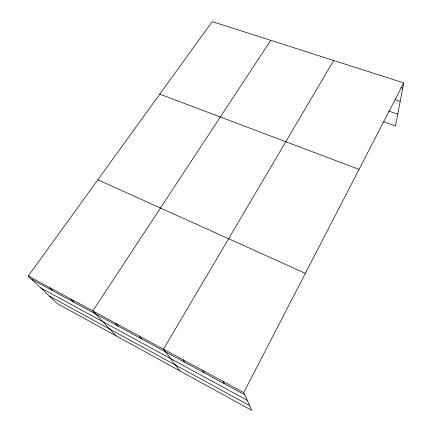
<?xml version="1.0" encoding="UTF-8"?>
<svg xmlns="http://www.w3.org/2000/svg" width="432" height="432" viewBox="0 0 432 432"><rect width="100%" height="100%" fill="white"/><g stroke="black" fill="none" stroke-linecap="round" stroke-linejoin="round"><path stroke-width="0.65" d="M28.258 276.01L243.745 392.575L251.818 410.4L57.132 303.491L28.258 276.01L212.22 21.6L403.742 82.912L395.469 125.896L383.546 121.775M243.745 392.575L403.742 82.912M333.688 60.485L163.496 349.164L180.004 370.969M270.74 40.333L92.804 310.921L116.068 335.858M400.82 87.55L402.727 88.171M395.069 99.646L400.194 101.342M389.027 111.202L397.732 114.151M159.781 94.122L359.057 169.398M97.848 179.771L305.343 273.353M31.817 279.396L244.75 394.799M40.705 287.858L247.255 400.324M49.297 296.033L249.647 405.616M49.14 287.307L52.488 290.601M70.648 298.939L73.769 302.13M115.641 323.276L118.265 326.246M139.196 336.02L141.539 338.861M182.812 359.613L184.621 362.21M202.608 370.321L204.169 372.805M222.917 381.305L224.203 383.665"/></g></svg>
